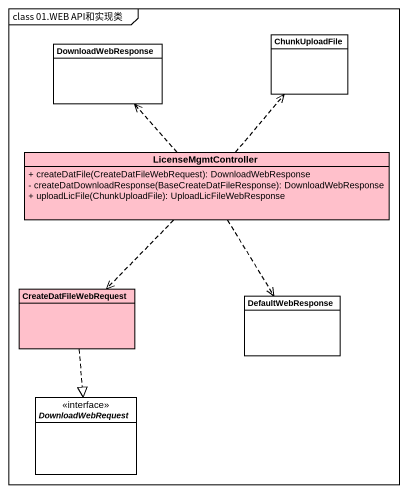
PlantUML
@startuml
mainframe class 01.WEB API和实现类
hide circle
hide empty members
skinparam classAttributeIconSize 0
class DownloadWebResponse #FFFFFF
class ChunkUploadFile #FFFFFF
class LicenseMgmtController #FFC0CB {
  + createDatFile(CreateDatFileWebRequest): DownloadWebResponse
  - createDatDownloadResponse(BaseCreateDatFileResponse): DownloadWebResponse
  + uploadLicFile(ChunkUploadFile): UploadLicFileWebResponse
}
class CreateDatFileWebRequest #FFC0CB
class DefaultWebResponse #FFFFFF
interface DownloadWebRequest <<interface>> #FFFFFF
LicenseMgmtController .up.> DownloadWebResponse
LicenseMgmtController .up.> ChunkUploadFile
LicenseMgmtController ..> CreateDatFileWebRequest
LicenseMgmtController ..> DefaultWebResponse
CreateDatFileWebRequest ..|> DownloadWebRequest
@enduml
